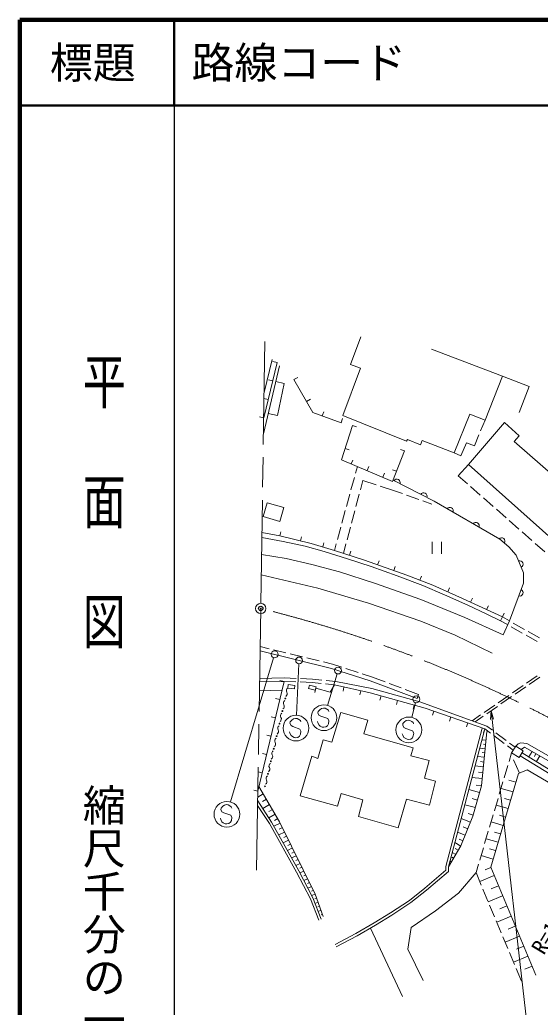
# Model space of a CAD drawing. Units: millimetres at full size, sheet at 1:1000, with parts at other scales. Extents: x 40000 to 680000, y 20000 to 380000.
# Drawn here: x 40000 to 100618, y 264971 to 380000 of the extents above; entities that cross this region are included whole.
import ezdxf
from ezdxf.enums import TextEntityAlignment as Align

# ---------------------------------------------------------------- set-up
doc = ezdxf.new("R2010")
doc.units = ezdxf.units.MM
doc.header["$LTSCALE"] = 1000
doc.header["$PDMODE"] = 32
doc.header["$PDSIZE"] = 500
doc.linetypes.add('CHAIN', pattern=[18.5, 12, -1.5, 3.5, -1.5])
for name, color, linetype, lineweight in [('M-BGD', 7, 'Continuous', 13), ('M-BMK', 2, 'CHAIN', 13), ('M-BMK-SRVR', 3, 'Continuous', 13), ('M-STR-HTXT', 7, 'Continuous', 13), ('M-TTL', 2, 'Continuous', 140), ('M-TTL-BAND', 7, 'Continuous', 25), ('M-TTL-LINE', 7, 'Continuous', 50)]:
    doc.layers.add(name, color=color, linetype=linetype, lineweight=lineweight)
doc.layers.add('M-OTRS', color=6, linetype='Continuous')
doc.layers.add('M-TTL-TXT', color=7, linetype='Continuous')
doc.styles.add('@ＭＳ ゴシック', font='')
doc.styles.add('ＭＳ ゴシック', font='')
doc.styles.get('@ＭＳ ゴシック').set_extended_font_data('@MS Gothic')
doc.styles.get('ＭＳ ゴシック').set_extended_font_data('MS Gothic')

# ---------------------------------------------------------------- blocks, each defined once
blk = doc.blocks.new('open_arrow')
at = {"color": 0, "linetype": 'Continuous', "lineweight": -2}
blk.add_lwpolyline([(7.5, 1.25), (0, 0), (7.5, -1.25)], dxfattribs=at)

msp = doc.modelspace()

# ---------------------------------------------------------------- linework, layer by layer
at = {"layer": 'M-BGD'}
for p, q in [((70260, 339700), (68381, 331771)), ((69964, 340074), (68410, 333611)), ((69387, 340433), (68456, 336568)), ((69964, 340074), (69478, 340191)), ((71935, 338082), (72367, 338333)), ((69446, 337920), (68960, 338037)), ((68928, 335766), (68442, 335882)), ((73409, 335538), (73842, 335788)), ((68410, 333611), (67924, 333728)), ((75237, 333865), (75409, 334335)), ((77418, 333066), (77590, 333535)), ((78755, 332752), (79231, 332598)), ((93666, 332102), (94188, 333372)), ((92953, 330370), (93475, 331640)), ((91381, 329220), (92011, 330730)), ((92011, 330730), (92953, 330370)), ((77890, 330072), (78366, 329918)), ((84795, 329771), (84328, 329951)), ((90595, 329560), (91381, 329220)), ((78599, 328254), (78792, 328715)), ((79102, 327166), (79317, 327953)), ((80443, 327481), (80636, 327942)), ((92272, 328185), (91064, 326889)), ((78575, 325236), (78970, 326683)), ((82288, 326708), (82481, 327169)), ((83884, 327410), (83418, 327590)), ((91064, 326889), (92130, 325949)), ((79665, 325226), (79960, 326329)), ((79960, 326329), (81510, 325832)), ((81986, 325680), (83535, 325184)), ((92506, 325619), (93631, 324627)), ((78047, 323307), (78443, 324754)), ((79149, 323294), (79536, 324743)), ((83535, 325184), (84580, 324804)), ((85050, 324633), (86460, 324121)), ((86930, 323951), (87975, 323571)), ((94006, 324297), (95132, 323305)), ((77520, 321378), (77916, 322825)), ((78633, 321361), (79020, 322810)), ((95507, 322975), (96633, 321983)), ((97008, 321653), (98133, 320661)), ((70290, 319872), (68201, 320286)), ((70290, 319872), (70407, 320358)), ((76993, 319448), (77389, 320895)), ((78117, 319429), (78504, 320878)), ((98509, 320331), (99634, 319339)), ((72714, 319290), (72830, 319776)), ((75286, 318589), (75430, 319068)), ((76646, 318179), (76861, 318966)), ((77693, 317843), (77988, 318946)), ((88048, 319189), (88048, 317789)), ((89098, 317789), (89098, 319189)), ((100009, 319009), (101135, 318017)), ((78396, 317618), (78549, 318094)), ((81671, 316511), (81840, 316982)), ((83554, 315837), (83723, 316308)), ((86601, 314715), (86778, 315183)), ((89852, 313365), (90056, 313821)), ((92510, 312159), (92720, 312612)), ((94366, 311295), (94577, 311748)), ((96223, 310431), (96434, 310884)), ((95977, 309996), (96223, 310431)), ((95977, 309996), (96787, 309538)), ((96223, 310431), (97040, 309969)), ((97475, 309723), (98781, 308985)), ((97222, 309292), (98528, 308554)), ((98963, 308308), (100269, 307569)), ((99216, 308739), (100522, 308001)), ((67993, 307000), (69058, 306738)), ((69544, 306619), (71001, 306261)), ((71486, 306142), (72943, 305784)), ((69564, 305688), (64556, 288882)), ((72517, 304970), (72241, 298986)), ((73428, 305665), (74885, 305307)), ((75371, 305188), (76436, 304926)), ((76436, 304926), (77511, 304580)), ((76954, 303814), (75859, 300134)), ((77987, 304427), (79415, 303967)), ((79891, 303814), (80967, 303468)), ((70790, 302932), (67730, 290144)), ((70790, 302932), (67929, 302875)), ((70805, 303331), (67935, 303249)), ((70790, 302932), (70303, 303048)), ((70790, 302932), (72169, 302879)), ((70805, 303331), (72191, 303278)), ((72668, 302859), (74047, 302807)), ((72691, 303259), (74077, 303206)), ((74047, 302807), (75111, 302687)), ((74077, 303206), (75195, 303086)), ((75608, 302631), (76671, 302511)), ((75692, 303033), (76810, 302913)), ((80967, 303468), (82538, 302873)), ((83005, 302696), (84408, 302164)), ((99020, 302722), (100255, 303574)), ((99334, 302574), (100569, 303426)), ((67912, 301825), (70546, 301913)), ((74477, 302125), (74352, 301641)), ((77756, 302272), (77649, 301784)), ((79709, 301841), (79602, 301353)), ((84876, 301987), (86447, 301392)), ((86447, 301392), (86270, 300924)), ((97375, 301586), (98609, 302438)), ((97688, 301438), (98923, 302290)), ((70280, 300800), (69793, 300917)), ((82085, 301243), (81951, 300761)), ((84011, 300707), (83877, 300225)), ((86090, 300458), (85671, 298734)), ((95729, 300450), (96963, 301302)), ((96043, 300302), (97277, 301154)), ((74745, 299426), (74721, 299256)), ((74721, 299256), (74850, 298982)), ((74938, 299634), (74745, 299426)), ((75135, 299773), (74938, 299634)), ((75384, 299824), (75135, 299773)), ((75557, 299799), (75384, 299824)), ((75774, 299690), (75557, 299799)), ((75939, 299579), (75774, 299690)), ((75990, 299411), (75939, 299579)), ((85938, 300170), (85804, 299688)), ((88219, 299468), (88055, 298996)), ((94083, 299313), (95317, 300165)), ((94397, 299165), (95631, 300018)), ((69770, 298669), (69283, 298786)), ((71485, 298217), (71461, 298046)), ((71461, 298046), (71590, 297773)), ((71678, 298425), (71485, 298217)), ((71875, 298564), (71678, 298425)), ((72124, 298614), (71875, 298564)), ((72298, 298590), (72124, 298614)), ((72514, 298481), (72298, 298590)), ((72679, 298369), (72514, 298481)), ((72730, 298202), (72679, 298369)), ((74725, 298093), (74666, 298258)), ((74851, 297827), (74725, 298093)), ((74850, 298982), (75076, 298872)), ((75076, 298872), (75875, 298589)), ((75950, 297989), (75844, 297766)), ((75875, 298589), (75995, 298331)), ((75995, 298331), (75950, 297989)), ((84630, 298006), (84606, 297836)), ((84823, 298214), (84630, 298006)), ((85019, 298354), (84823, 298214)), ((85268, 298404), (85019, 298354)), ((85442, 298380), (85268, 298404)), ((85658, 298271), (85442, 298380)), ((85823, 298159), (85658, 298271)), ((85875, 297992), (85823, 298159)), ((90199, 298783), (90036, 298310)), ((92180, 298097), (92017, 297625)), ((92685, 298349), (93671, 299029)), ((93033, 298224), (93985, 298881)), ((71465, 296884), (71406, 297049)), ((71591, 296618), (71465, 296884)), ((71590, 297773), (71816, 297663)), ((71816, 297663), (72615, 297380)), ((72691, 296780), (72584, 296557)), ((72615, 297380), (72735, 297121)), ((72735, 297121), (72691, 296780)), ((75006, 297717), (74851, 297827)), ((75225, 297604), (75006, 297717)), ((75405, 297579), (75225, 297604)), ((75657, 297622), (75405, 297579)), ((75844, 297766), (75657, 297622)), ((84609, 296674), (84551, 296839)), ((84606, 297836), (84734, 297563)), ((84734, 297563), (84961, 297452)), ((84961, 297452), (85759, 297170)), ((85759, 297170), (85880, 296911)), ((85880, 296911), (85835, 296570)), ((94161, 297412), (93997, 296939)), ((94161, 297412), (94817, 296916)), ((94402, 297731), (95042, 297248)), ((95441, 296946), (96638, 296043)), ((69260, 296538), (68773, 296654)), ((71746, 296507), (71591, 296618)), ((71965, 296395), (71746, 296507)), ((72146, 296369), (71965, 296395)), ((72397, 296412), (72146, 296369)), ((72584, 296557), (72397, 296412)), ((84736, 296407), (84609, 296674)), ((84890, 296297), (84736, 296407)), ((85110, 296184), (84890, 296297)), ((85290, 296159), (85110, 296184)), ((85541, 296202), (85290, 296159)), ((85729, 296346), (85541, 296202)), ((85835, 296570), (85729, 296346)), ((94314, 296086), (93825, 296137)), ((95216, 296615), (96413, 295711)), ((97037, 295741), (97678, 295258)), ((68750, 294407), (68263, 294523)), ((94211, 295092), (93567, 295158)), ((94159, 294594), (93837, 294628)), ((94262, 295589), (94018, 295614)), ((96812, 295410), (97468, 294915)), ((97274, 294596), (96983, 293615)), ((98794, 295270), (98409, 294995)), ((98501, 294615), (123296, 279198)), ((99663, 294775), (99294, 294128)), ((100116, 294516), (99931, 294193)), ((94108, 294097), (93309, 294179)), ((94050, 293537), (93651, 293579)), ((98185, 292238), (97522, 293774)), ((98293, 294273), (123068, 278868)), ((100568, 294258), (100183, 293582)), ((68240, 292276), (67753, 292392)), ((93992, 292978), (93018, 293079)), ((93922, 292296), (93435, 292346)), ((96841, 293136), (96414, 291698)), ((93852, 291614), (92665, 291737)), ((96272, 291218), (95845, 289780)), ((97777, 291182), (96975, 291419)), ((67730, 290144), (67243, 290261)), ((93548, 289978), (92293, 290327)), ((93766, 290784), (93172, 290845)), ((97445, 290059), (96050, 290471)), ((68365, 289833), (67719, 289458)), ((68730, 289205), (68281, 288944)), ((93304, 289100), (92676, 289274)), ((95703, 289301), (95276, 287863)), ((97156, 289083), (96459, 289289)), ((63441, 288174), (63417, 288004)), ((63417, 288004), (63546, 287730)), ((63634, 288382), (63441, 288174)), ((63546, 287730), (63772, 287620)), ((63830, 288522), (63634, 288382)), ((63772, 287620), (64570, 287338)), ((64079, 288572), (63830, 288522)), ((64253, 288547), (64079, 288572)), ((64470, 288439), (64253, 288547)), ((64634, 288327), (64470, 288439)), ((64686, 288160), (64634, 288327)), ((69095, 288576), (68296, 288112)), ((69420, 288017), (69020, 287785)), ((93059, 288221), (91828, 288564)), ((96868, 288106), (95471, 288519)), ((63421, 286842), (63362, 287007)), ((63547, 286575), (63421, 286842)), ((63702, 286465), (63547, 286575)), ((63921, 286352), (63702, 286465)), ((64540, 286514), (64353, 286370)), ((64646, 286738), (64540, 286514)), ((64570, 287338), (64691, 287079)), ((64691, 287079), (64646, 286738)), ((69745, 287458), (69006, 287028)), ((70046, 286940), (69676, 286725)), ((92499, 286525), (91408, 286968)), ((92820, 287360), (92204, 287531)), ((95134, 287383), (94707, 285945)), ((96290, 286151), (94891, 286564)), ((96579, 287128), (95880, 287335)), ((64101, 286327), (63921, 286352)), ((64353, 286370), (64101, 286327)), ((70336, 286417), (69597, 286054)), ((70845, 285382), (70159, 285045)), ((70590, 285900), (70221, 285718)), ((91880, 284997), (90984, 285360)), ((92189, 285761), (91644, 285983)), ((94565, 285466), (94139, 284028)), ((96001, 285171), (95301, 285378)), ((71316, 284423), (70681, 284111)), ((71080, 284903), (70738, 284734)), ((91368, 283744), (90668, 284163)), ((91625, 284370), (91177, 284552)), ((95711, 284192), (94310, 284606)), ((71757, 283526), (71169, 283237)), ((71537, 283975), (71219, 283818)), ((71978, 283077), (71684, 282933)), ((90782, 282764), (90365, 283013)), ((91075, 283254), (90725, 283463)), ((93996, 283549), (93570, 282111)), ((95421, 283211), (94721, 283418)), ((72199, 282628), (71657, 282362)), ((72419, 282180), (72148, 282047)), ((90269, 281905), (90100, 282007)), ((90526, 282335), (90317, 282459)), ((95131, 282230), (93728, 282645)), ((72640, 281731), (72145, 281488)), ((72860, 281282), (72613, 281161)), ((73081, 280834), (72625, 280610)), ((90013, 281476), (89928, 281527)), ((93427, 281631), (93136, 280650)), ((94862, 281249), (94187, 280967)), ((73302, 280385), (73074, 280273)), ((73522, 279936), (73083, 279720)), ((93136, 280650), (93752, 279181)), ((95257, 280304), (93576, 279601)), ((73743, 279488), (73523, 279380)), ((73963, 279039), (73541, 278831)), ((74184, 278590), (73973, 278486)), ((93945, 278720), (94525, 277337)), ((95749, 279127), (94908, 278776)), ((74403, 278141), (73977, 277985)), ((74575, 277671), (74362, 277593)), ((96240, 277950), (94562, 277249)), ((74746, 277202), (74378, 277067)), ((74918, 276732), (74734, 276665)), ((75090, 276262), (74755, 276140)), ((94718, 276876), (95298, 275492)), ((96731, 276775), (95892, 276425)), ((75262, 275793), (75094, 275732)), ((95491, 275031), (96071, 273647)), ((97222, 275600), (95546, 274900)), ((80841, 274186), (84560, 266230)), ((97712, 274427), (96874, 274077)), ((96264, 273186), (96844, 271803)), ((98203, 273253), (96529, 272554)), ((98692, 272082), (97855, 271732)), ((97037, 271342), (97617, 269958)), ((99182, 270910), (97510, 270212)), ((97810, 269497), (98425, 268028)), ((99671, 269740), (98835, 269391))]:
    msp.add_line(p, q, dxfattribs=at)
for points in [[(79735, 343056), (78530, 339858), (79672, 339401), (77629, 333888), (85035, 330896), (85139, 331104), (86669, 330495), (86870, 330986), (90595, 329560), (92402, 334047), (94188, 333372), (96234, 338490), (87967, 341647)], [(96234, 338490), (99319, 337280), (98176, 334248)], [(69824, 337862), (70781, 337625), (70005, 333893), (68938, 334120)], [(77418, 333066), (74147, 334265), (71935, 338082)], [(84795, 329771), (83429, 326229), (77457, 328732), (78755, 332752)], [(97023, 309979), (98682, 314353), (98682, 315568), (97825, 317624), (96968, 318621), (95893, 319493), (88267, 323914), (83478, 326356)], [(96223, 310431), (91581, 312591), (88123, 314139), (85080, 315292), (80146, 317057), (76646, 318179), (73925, 318999), (70290, 319872)], [(68192, 319694), (70688, 319236), (73232, 318665), (75445, 318052), (78155, 317211), (80907, 316318), (83971, 315207), (86931, 314085), (89486, 313026), (92176, 311800), (94336, 310803), (95977, 309996)], [(68161, 317716), (71027, 317248), (74002, 316563), (77227, 315675), (81309, 314351), (86714, 312466), (91824, 310362), (96295, 308337), (97023, 309979)], [(68124, 315346), (74698, 313772), (80633, 312042), (86709, 309939), (90728, 308304), (95012, 306200)], [(67985, 306487), (76299, 304445), (80802, 302996), (86270, 300924)], [(94402, 297731), (86596, 300540), (80987, 302082), (76810, 302913)], [(74477, 302125), (76162, 301691), (76671, 302511), (80794, 301602), (87228, 299811), (94161, 297412)], [(93871, 297488), (89618, 281356), (89618, 280939), (87191, 278826), (85384, 277405), (83171, 275950), (81277, 274786), (79136, 273545), (76726, 272270)], [(94161, 297412), (89918, 281317), (89918, 280803), (87382, 278595), (85560, 277161), (83332, 275697), (81431, 274529), (79281, 273282), (76867, 272005)], [(89918, 281317), (91379, 283761), (92781, 287220), (93762, 290748), (94416, 297081)], [(97759, 295391), (98060, 295662), (98372, 295756), (99042, 295705)], [(99042, 295705), (125192, 280779), (143085, 270174), (158651, 261976)], [(98794, 295270), (124941, 280347), (142841, 269738), (158418, 261533)], [(100108, 268694), (94850, 281278), (98075, 292190), (99103, 292634), (122915, 278647)], [(67862, 290698), (70260, 286572), (74396, 278159), (75354, 275542)], [(67712, 289004), (69325, 286541), (72503, 280847), (74115, 277715), (75120, 275238)], [(67703, 288469), (69068, 286385), (72239, 280705), (73843, 277590), (74842, 275126)], [(86967, 268099), (85196, 271750), (85602, 274242), (88416, 276211), (91080, 278267), (93136, 280650)]]:
    msp.add_lwpolyline(points, dxfattribs=at)
for points in [[(92272, 328185), (96451, 333091), (98154, 331523), (97572, 330868), (107610, 322134), (103761, 317954)], [(68344, 322118), (70289, 321564), (70753, 323193), (68808, 323747)], [(71210, 302151), (72000, 302061), (72045, 302458), (71256, 302548)], [(74415, 301890), (73626, 302098), (73730, 302494), (74519, 302286)], [(72669, 289603), (76999, 288394), (77433, 289853), (79939, 289114), (79454, 287192), (84086, 285884), (85034, 289214), (87714, 288515), (88423, 291308), (87156, 291675), (87696, 293697), (85543, 294251), (85820, 295179), (80084, 296818), (80541, 298397), (77397, 299318), (76362, 295852), (75355, 296133), (74721, 293962), (74004, 294201)], [(97274, 294596), (98160, 294056), (98645, 294851), (97759, 295391)]]:
    msp.add_lwpolyline(points, close=True, dxfattribs=at)
for centre, radius in [((69678, 306071), 400), ((72536, 305369), 400), ((77068, 304197), 400), ((70929, 300933), 50), ((86185, 300847), 400), ((70591, 299472), 50), ((75431, 298696), 1500), ((70254, 298010), 50), ((72172, 297487), 1500), ((85316, 297277), 1500), ((69916, 296549), 50), ((69578, 295087), 50), ((69241, 293626), 50), ((68903, 292164), 50), ((68565, 290703), 50), ((64127, 287445), 1500)]:
    msp.add_circle(centre, radius, dxfattribs=at)
for centre, radius, start, end in [((83908, 326077), 404, 340.61246, 145.35616), ((87026, 324487), 404, 340.61246, 145.35616), ((90087, 322797), 404, 337.52843, 142.27213), ((93115, 321042), 404, 337.52843, 142.27213), ((96107, 319251), 404, 328.56557, 133.30927), ((98206, 316569), 404, 300.24801, 104.99172), ((98214, 313270), 404, 256.86426, 61.60796), ((70786, 301480), 362, 303.38805, 30.59369), ((71410, 301849), 362, 123.38805, 210.59369), ((71072, 300387), 362, 123.38805, 210.59369), ((70735, 298926), 362, 123.38805, 210.59369), ((70448, 300018), 362, 303.38805, 30.59369), ((70111, 298557), 362, 303.38805, 30.59369), ((69773, 297095), 362, 303.38805, 30.59369), ((70397, 297464), 362, 123.38805, 210.59369), ((69435, 295634), 362, 303.38805, 30.59369), ((70059, 296003), 362, 123.38805, 210.59369), ((69722, 294541), 362, 123.38805, 210.59369), ((69384, 293080), 362, 123.38805, 210.59369), ((69098, 294172), 362, 303.38805, 30.59369), ((68760, 292711), 362, 303.38805, 30.59369), ((68422, 291249), 362, 303.38805, 30.59369), ((69046, 291618), 362, 123.38805, 210.59369)]:
    msp.add_arc(centre, radius, start, end, dxfattribs=at)
at = {"layer": 'M-BMK'}
for p, q in [((68549, 342536), (68063, 311425)), ((68063, 311425), (67576, 280314))]:
    msp.add_line(p, q, dxfattribs=at)
msp.add_arc((32029, 165817), 150000, 56.81072, 76.1002, dxfattribs=at)
at = {"layer": 'M-BMK-SRVR'}
msp.add_circle((68063, 311425), 600, dxfattribs=at)
at = {"layer": 'M-OTRS'}
msp.add_point((68063, 311425), dxfattribs=at)
at = {"layer": 'M-STR-HTXT'}
msp.add_lwpolyline([(94893, 299508), (100000, 255000), (120000, 255000)], dxfattribs=at)
at = {"layer": 'M-TTL'}
for p, q in [((40000, 380000), (40000, 20000)), ((680000, 380000), (40000, 380000))]:
    msp.add_line(p, q, dxfattribs=at)
at = {"layer": 'M-TTL-BAND'}
msp.add_line((58000, 370000), (58000, 20000), dxfattribs=at)
at = {"layer": 'M-TTL-LINE'}
for p, q in [((58000, 380000), (58000, 370000)), ((40000, 370000), (680000, 370000))]:
    msp.add_line(p, q, dxfattribs=at)

# ---------------------------------------------------------------- block references
at = {"layer": 'M-STR-HTXT', "xscale": 133, "yscale": 133, "rotation": 276.5}
msp.add_blockref('open_arrow', (94893, 299508), dxfattribs=at)

# ---------------------------------------------------------------- texts
at = {"layer": 'M-STR-HTXT', "style": 'ＭＳ ゴシック'}
msp.add_text('R=1000', height=1833, rotation=58.798, dxfattribs=at).set_placement((102193, 274637), align=Align.MIDDLE_CENTER)
at = {"layer": 'M-TTL-BAND', "style": '@ＭＳ ゴシック', "width": 1.4}
msp.add_text('平  面  図', height=3666, rotation=270, dxfattribs=at).set_placement((49777, 306475), align=Align.MIDDLE_RIGHT)
at = {"layer": 'M-TTL-BAND', "style": '@ＭＳ ゴシック'}
msp.add_text('縮尺千分の一', height=3666, rotation=270, dxfattribs=at).set_placement((49777, 261030), align=Align.MIDDLE_RIGHT)
at = {"layer": 'M-TTL-TXT', "style": 'ＭＳ ゴシック'}
msp.add_text('標題', height=3666, dxfattribs=at).set_placement((48500, 375000), align=Align.MIDDLE_CENTER)
msp.add_text('路線コード', height=3666, dxfattribs=at).set_placement((60000, 375000), align=Align.MIDDLE_LEFT)

doc.saveas('drawing.dxf')
